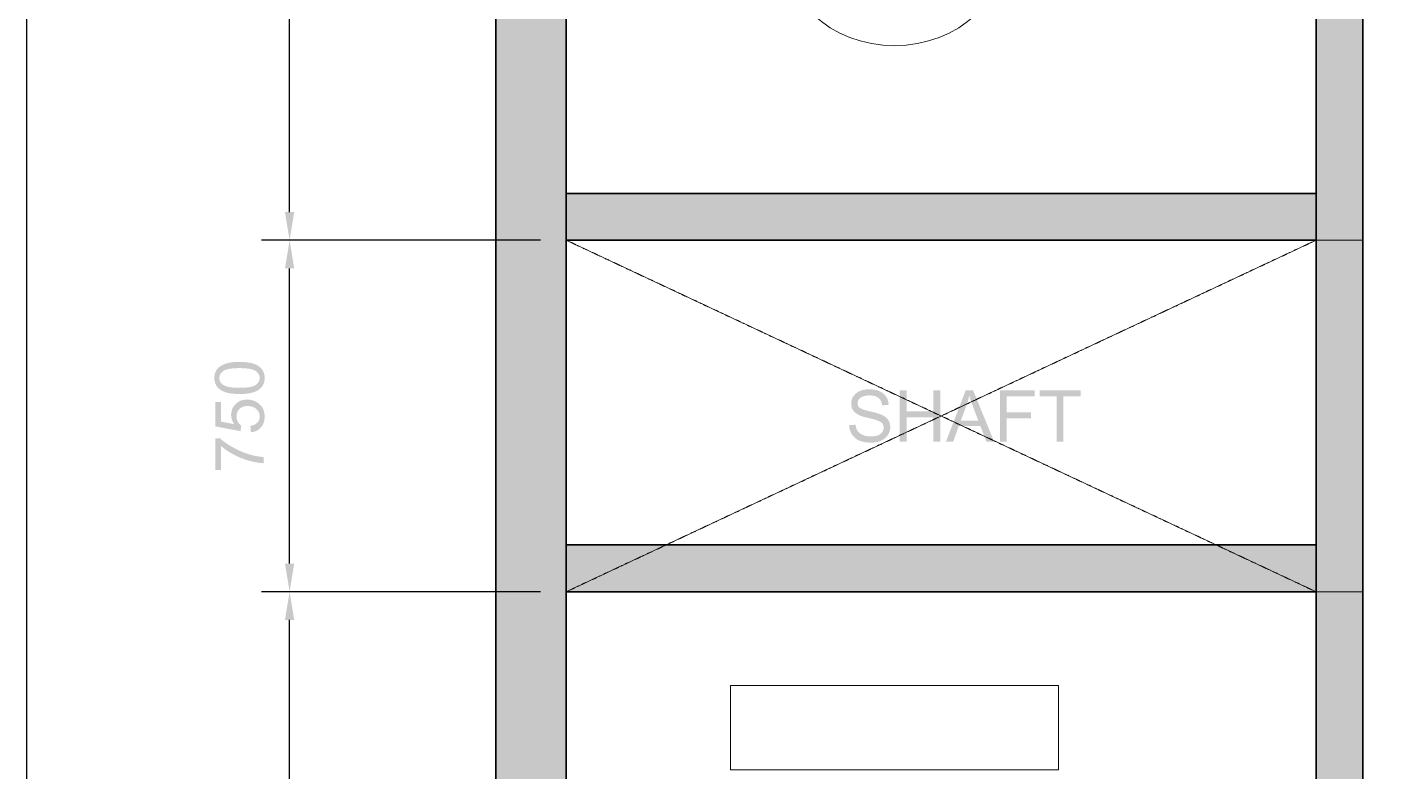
# Model space of a CAD drawing. Header units: millimetres. Extents: x -1336 to 24201, y -1370 to 16142.
# Drawn here: x -1150 to 1729, y 8968 to 10555 of the extents above; entities that cross this region are included whole.
import ezdxf

# ---------------------------------------------------------------- set-up
doc = ezdxf.new("R2010")
doc.units = ezdxf.units.MM
doc.linetypes.add('DASHED', pattern=[1.524, 1.27, -0.254])
for name, color, linetype, lineweight in [('A-ANNO-TEXT', 7, 'Continuous', 13), ('A-DIMS-MM', 7, 'Continuous', 13), ('A-FIXT-SERVICE', 7, 'Continuous', 13), ('A-FLOOR-ZONE', 7, 'Continuous', 13), ('A-WALL-EXIST', 7, 'Continuous', 35)]:
    doc.layers.add(name, color=color, linetype=linetype, lineweight=lineweight)

msp = doc.modelspace()

# ---------------------------------------------------------------- hatches: boundary and pattern name
at = {"layer": 'A-ANNO-TEXT'}
h = msp.add_hatch(color=7, dxfattribs=at)
h.paths.add_polyline_path([(673.5, 9747.7), (673.4, 9749), (673.2, 9750.3), (673, 9751.5), (672.7, 9752.7), (672.4, 9753.8), (672, 9754.9), (671.6, 9755.9), (671.2, 9756.9), (670.7, 9757.9), (670.1, 9758.8), (669.6, 9759.7), (668.9, 9760.6), (668.2, 9761.4), (667.5, 9762.1), (666.8, 9762.8), (665.9, 9763.5), (665.1, 9764.2), (664.2, 9764.8), (663.2, 9765.3), (662.2, 9765.8), (661.2, 9766.3), (660.1, 9766.8), (659, 9767.1), (657.8, 9767.5), (656.6, 9767.8), (655.3, 9768.1), (654, 9768.3), (652.7, 9768.5), (651.3, 9768.6), (649.8, 9768.7), (648.3, 9768.8), (646.8, 9768.8), (645.4, 9768.8), (644.1, 9768.8), (642.7, 9768.7), (641.4, 9768.6), (640.2, 9768.4), (639, 9768.2), (637.8, 9768), (636.6, 9767.8), (635.5, 9767.5), (634.4, 9767.2), (633.3, 9766.8), (632.3, 9766.5), (631.3, 9766), (630.3, 9765.6), (629.4, 9765.1), (628.5, 9764.6), (627.6, 9764.1), (626.8, 9763.5), (626.1, 9762.9), (625.4, 9762.3), (624.8, 9761.6), (624.2, 9760.9), (623.7, 9760.2), (623.2, 9759.5), (622.8, 9758.7), (622.4, 9757.9), (622.1, 9757), (621.9, 9756.2), (621.7, 9755.3), (621.6, 9754.3), (621.5, 9753.4), (621.4, 9752.4), (621.5, 9751.5), (621.5, 9750.7), (621.6, 9749.8), (621.8, 9749.1), (622, 9748.3), (622.2, 9747.6), (622.5, 9746.8), (622.8, 9746.2), (623.2, 9745.5), (623.6, 9744.9), (624, 9744.3), (624.5, 9743.7), (625, 9743.2), (625.6, 9742.7), (626.2, 9742.2), (626.9, 9741.8), (627.6, 9741.3), (628.4, 9740.9), (629.3, 9740.5), (630.2, 9740), (631.3, 9739.6), (632.4, 9739.2), (633.5, 9738.7), (634.8, 9738.3), (636.2, 9737.9), (637.6, 9737.4), (639.1, 9737), (640.6, 9736.6), (642.3, 9736.1), (644, 9735.7), (645.8, 9735.3), (647.7, 9734.8), (651, 9734.1), (654.2, 9733.3), (657.2, 9732.6), (660.1, 9731.8), (662.8, 9731), (665.4, 9730.2), (667.8, 9729.5), (670, 9728.7), (672.1, 9727.8), (674.2, 9726.9), (676.1, 9725.8), (678, 9724.7), (679.8, 9723.4), (681.5, 9722), (683.2, 9720.5), (684.8, 9718.9), (685.5, 9718), (686.2, 9717.2), (686.9, 9716.2), (687.5, 9715.3), (688, 9714.3), (688.5, 9713.3), (689, 9712.2), (689.4, 9711.1), (689.8, 9710), (690.1, 9708.8), (690.3, 9707.6), (690.5, 9706.4), (690.7, 9705.1), (690.8, 9703.8), (690.9, 9702.4), (690.9, 9701.1), (690.9, 9699.3), (690.8, 9697.6), (690.5, 9695.9), (690.2, 9694.3), (689.8, 9692.7), (689.3, 9691.1), (688.8, 9689.6), (688.1, 9688.1), (687.4, 9686.6), (686.5, 9685.2), (685.6, 9683.8), (684.6, 9682.5), (683.5, 9681.2), (682.3, 9679.9), (681, 9678.7), (679.6, 9677.5), (678.2, 9676.4), (676.7, 9675.3), (675.2, 9674.3), (673.6, 9673.4), (671.9, 9672.6), (670.2, 9671.8), (668.4, 9671.1), (666.6, 9670.5), (664.8, 9669.9), (662.8, 9669.4), (660.9, 9669), (658.8, 9668.7), (656.8, 9668.5), (654.6, 9668.3), (652.4, 9668.2), (650.2, 9668.1), (647.3, 9668.2), (644.6, 9668.3), (641.9, 9668.5), (639.3, 9668.8), (636.8, 9669.1), (634.4, 9669.6), (632.1, 9670.1), (629.9, 9670.7), (627.8, 9671.4), (625.8, 9672.2), (623.8, 9673), (622, 9673.9), (620.2, 9675), (618.5, 9676.1), (617, 9677.2), (615.5, 9678.5), (614.1, 9679.8), (612.8, 9681.2), (611.5, 9682.6), (610.4, 9684), (609.3, 9685.6), (608.4, 9687.1), (607.5, 9688.7), (606.7, 9690.4), (606, 9692.1), (605.3, 9693.8), (604.8, 9695.6), (604.3, 9697.5), (603.9, 9699.4), (603.6, 9701.3), (603.4, 9703.3), (603.3, 9705.3), (617.1, 9706.5), (617.2, 9704.9), (617.5, 9703.4), (617.8, 9701.8), (618.1, 9700.4), (618.5, 9699), (619, 9697.6), (619.5, 9696.4), (620.1, 9695.1), (620.8, 9694), (621.5, 9692.8), (622.3, 9691.8), (623.2, 9690.8), (624.1, 9689.8), (625.1, 9688.9), (626.2, 9688.1), (627.3, 9687.3), (628.5, 9686.6), (629.7, 9685.9), (630.9, 9685.2), (632.2, 9684.7), (633.4, 9684.1), (634.8, 9683.6), (636.1, 9683.2), (637.5, 9682.8), (638.9, 9682.4), (640.3, 9682.1), (641.8, 9681.8), (643.3, 9681.6), (644.8, 9681.5), (646.4, 9681.3), (648, 9681.3), (649.6, 9681.3), (651.1, 9681.3), (652.6, 9681.3), (654, 9681.4), (655.4, 9681.6), (656.8, 9681.7), (658.1, 9682), (659.4, 9682.2), (660.6, 9682.5), (661.9, 9682.8), (663, 9683.2), (664.2, 9683.6), (665.3, 9684.1), (666.4, 9684.6), (667.4, 9685.1), (668.4, 9685.7), (669.4, 9686.3), (670.3, 9686.9), (671.1, 9687.6), (671.9, 9688.3), (672.7, 9689), (673.3, 9689.8), (674, 9690.6), (674.5, 9691.4), (675, 9692.2), (675.5, 9693.1), (675.8, 9694), (676.2, 9694.9), (676.4, 9695.8), (676.6, 9696.8), (676.8, 9697.8), (676.9, 9698.9), (676.9, 9699.9), (676.9, 9701), (676.8, 9702.1), (676.6, 9703.1), (676.4, 9704.1), (676.1, 9705.1), (675.8, 9706), (675.4, 9706.9), (674.9, 9707.7), (674.4, 9708.5), (673.8, 9709.3), (673.2, 9710), (672.5, 9710.7), (671.7, 9711.4), (670.9, 9712), (670, 9712.5), (669, 9713.1), (668, 9713.6), (666.9, 9714.1), (665.7, 9714.6), (664.4, 9715.1), (663, 9715.6), (661.6, 9716.1), (660.1, 9716.7), (658.5, 9717.2), (656.8, 9717.7), (655, 9718.2), (653.1, 9718.7), (651.2, 9719.2), (649.2, 9719.7), (647, 9720.2), (644.8, 9720.7), (642.6, 9721.2), (640.3, 9721.7), (638.1, 9722.3), (636, 9722.8), (633.9, 9723.4), (632, 9724), (630.1, 9724.7), (628.3, 9725.3), (626.6, 9726), (625, 9726.8), (623.4, 9727.5), (621.9, 9728.3), (620.6, 9729.1), (619.3, 9729.9), (618, 9730.7), (616.9, 9731.6), (615.8, 9732.5), (614.8, 9733.4), (613.9, 9734.4), (613, 9735.4), (612.2, 9736.4), (611.5, 9737.5), (610.8, 9738.6), (610.2, 9739.7), (609.7, 9740.9), (609.2, 9742.1), (608.8, 9743.3), (608.4, 9744.6), (608.2, 9745.9), (607.9, 9747.2), (607.8, 9748.6), (607.7, 9750), (607.6, 9751.4), (607.7, 9753), (607.8, 9754.6), (608, 9756.2), (608.3, 9757.7), (608.7, 9759.2), (609.1, 9760.7), (609.6, 9762.1), (610.2, 9763.5), (610.9, 9764.8), (611.7, 9766.1), (612.5, 9767.4), (613.5, 9768.6), (614.5, 9769.9), (615.6, 9771), (616.7, 9772.2), (618, 9773.2), (619.3, 9774.3), (620.7, 9775.3), (622.1, 9776.2), (623.6, 9777), (625.2, 9777.8), (626.8, 9778.5), (628.5, 9779.1), (630.2, 9779.7), (632, 9780.2), (633.9, 9780.7), (635.8, 9781), (637.7, 9781.3), (639.8, 9781.6), (641.9, 9781.7), (644, 9781.8), (646.2, 9781.9), (648.5, 9781.8), (650.7, 9781.7), (652.8, 9781.6), (654.9, 9781.3), (657, 9781), (658.9, 9780.7), (660.9, 9780.2), (662.7, 9779.7), (664.5, 9779.2), (666.3, 9778.5), (668, 9777.8), (669.6, 9777), (671.2, 9776.2), (672.8, 9775.3), (674.2, 9774.3), (675.7, 9773.3), (677, 9772.2), (678.3, 9771), (679.5, 9769.8), (680.6, 9768.5), (681.6, 9767.2), (682.5, 9765.8), (683.4, 9764.4), (684.2, 9762.9), (684.9, 9761.3), (685.5, 9759.7), (686, 9758), (686.5, 9756.3), (686.9, 9754.5), (687.1, 9752.7), (687.4, 9750.8), (687.5, 9748.9), (673.5, 9747.7)])
h.paths.add_polyline_path([(797.6, 9670), (782.9, 9670), (782.9, 9721.8), (725.7, 9721.8), (725.7, 9670), (711.2, 9670), (711.2, 9780), (725.7, 9780), (725.7, 9734.8), (782.9, 9734.8), (782.9, 9780), (797.6, 9780), (797.6, 9670)])
h.paths.add_polyline_path([(912.5, 9670), (896.1, 9670), (883.2, 9703.5), (837.2, 9703.5), (825.1, 9670), (809.7, 9670), (852, 9780), (867.6, 9780), (912.5, 9670)])
h.paths.add_polyline_path([(878.7, 9715), (877.9, 9717.2), (877.1, 9719.4), (876.3, 9721.4), (875.5, 9723.5), (874.8, 9725.4), (874.1, 9727.3), (873.4, 9729.2), (872.7, 9730.9), (872.1, 9732.7), (871.4, 9734.3), (870.8, 9735.9), (870.3, 9737.5), (869.7, 9738.9), (869.2, 9740.4), (868.7, 9741.7), (868.2, 9743), (867.7, 9744.3), (867.3, 9745.4), (866.9, 9746.5), (866.5, 9747.6), (866.1, 9748.6), (865.7, 9749.5), (865.4, 9750.4), (865.1, 9751.2), (864.8, 9752), (864.6, 9752.7), (864.3, 9753.3), (864.1, 9753.9), (863.9, 9754.4), (863.8, 9754.9), (863.6, 9755.2), (863.5, 9755.6), (863.1, 9756.8), (862.6, 9758.2), (862.2, 9759.7), (861.7, 9761.2), (861.2, 9762.9), (860.7, 9764.7), (860.2, 9766.5), (859.7, 9768.5), (859.3, 9768.5), (858.8, 9765.8), (858.2, 9763.1), (857.5, 9760.4), (856.8, 9757.8), (856.1, 9755.3), (855.4, 9752.8), (854.5, 9750.3), (853.7, 9748), (841.4, 9715), (878.7, 9715)])
h.paths.add_polyline_path([(998.9, 9766.9), (939.2, 9766.9), (939.2, 9732.9), (990.9, 9732.9), (990.9, 9719.8), (939.2, 9719.8), (939.2, 9670), (924.7, 9670), (924.7, 9780), (998.9, 9780), (998.9, 9766.9)])
h.paths.add_polyline_path([(1096.7, 9766.9), (1060.3, 9766.9), (1060.3, 9670), (1045.7, 9670), (1045.7, 9766.9), (1009.6, 9766.9), (1009.6, 9780), (1096.7, 9780), (1096.7, 9766.9)])
at = {"layer": 'A-DIMS-MM'}
h = msp.add_hatch(color=7, dxfattribs=at)
h.paths.add_polyline_path([(-736.2, 9609.6), (-748.6, 9609.6), (-748.6, 9677.5), (-738.6, 9677.5), (-737.3, 9676.3), (-735.8, 9675), (-734.4, 9673.8), (-732.8, 9672.5), (-731.3, 9671.3), (-729.6, 9670.1), (-727.9, 9668.8), (-726.2, 9667.6), (-724.4, 9666.3), (-722.5, 9665.1), (-720.6, 9663.8), (-718.7, 9662.6), (-716.6, 9661.4), (-714.6, 9660.1), (-712.4, 9658.9), (-710.2, 9657.7), (-705.8, 9655.3), (-701.3, 9653), (-696.8, 9650.9), (-692.3, 9648.9), (-687.7, 9647.1), (-683.1, 9645.4), (-678.5, 9643.9), (-673.9, 9642.5), (-670.5, 9641.5), (-667.1, 9640.7), (-663.6, 9639.9), (-660.1, 9639.3), (-656.4, 9638.7), (-652.7, 9638.2), (-648.9, 9637.8), (-645, 9637.5), (-645, 9624.3), (-646.6, 9624.3), (-648.2, 9624.4), (-649.8, 9624.5), (-651.5, 9624.6), (-653.2, 9624.8), (-655, 9625), (-656.8, 9625.3), (-658.7, 9625.6), (-660.6, 9625.9), (-662.5, 9626.3), (-664.5, 9626.7), (-666.5, 9627.1), (-668.5, 9627.5), (-670.6, 9628), (-672.8, 9628.6), (-674.9, 9629.1), (-679.3, 9630.4), (-683.6, 9631.7), (-687.9, 9633.2), (-692.2, 9634.8), (-696.4, 9636.5), (-700.6, 9638.4), (-704.7, 9640.4), (-708.8, 9642.5), (-710.8, 9643.6), (-712.8, 9644.7), (-714.7, 9645.8), (-716.6, 9646.9), (-718.5, 9648), (-720.3, 9649.2), (-722.1, 9650.3), (-723.8, 9651.5), (-725.5, 9652.6), (-727.1, 9653.8), (-728.8, 9655), (-730.3, 9656.2), (-731.9, 9657.4), (-733.4, 9658.6), (-734.8, 9659.8), (-736.2, 9661), (-736.2, 9609.6)])
h.paths.add_polyline_path([(-672.5, 9690.3), (-673.6, 9703.8), (-672.4, 9704), (-671.3, 9704.3), (-670.1, 9704.5), (-669, 9704.8), (-668, 9705.2), (-666.9, 9705.5), (-665.9, 9705.9), (-665, 9706.3), (-664.1, 9706.8), (-663.2, 9707.3), (-662.4, 9707.8), (-661.6, 9708.3), (-660.8, 9708.9), (-660.1, 9709.5), (-659.4, 9710.1), (-658.8, 9710.8), (-658.2, 9711.5), (-657.6, 9712.2), (-657.1, 9713), (-656.6, 9713.7), (-656.2, 9714.5), (-655.8, 9715.2), (-655.4, 9716), (-655.1, 9716.9), (-654.8, 9717.7), (-654.5, 9718.5), (-654.3, 9719.4), (-654.1, 9720.3), (-654, 9721.2), (-653.9, 9722.1), (-653.8, 9723.1), (-653.8, 9724), (-653.8, 9725.2), (-653.9, 9726.3), (-654.1, 9727.4), (-654.2, 9728.5), (-654.5, 9729.6), (-654.8, 9730.6), (-655.2, 9731.6), (-655.6, 9732.6), (-656, 9733.6), (-656.6, 9734.6), (-657.1, 9735.5), (-657.8, 9736.4), (-658.4, 9737.3), (-659.2, 9738.1), (-660, 9739), (-660.8, 9739.8), (-661.7, 9740.6), (-662.7, 9741.3), (-663.6, 9742), (-664.6, 9742.6), (-665.7, 9743.2), (-666.7, 9743.7), (-667.8, 9744.2), (-669, 9744.6), (-670.2, 9745), (-671.4, 9745.3), (-672.6, 9745.6), (-673.9, 9745.8), (-675.3, 9746), (-676.6, 9746.1), (-678, 9746.2), (-679.5, 9746.2), (-680.8, 9746.2), (-682.1, 9746.1), (-683.4, 9746), (-684.7, 9745.8), (-685.9, 9745.6), (-687.1, 9745.4), (-688.2, 9745.1), (-689.3, 9744.7), (-690.4, 9744.3), (-691.4, 9743.8), (-692.4, 9743.3), (-693.4, 9742.8), (-694.3, 9742.1), (-695.2, 9741.5), (-696, 9740.8), (-696.9, 9740), (-697.6, 9739.3), (-698.3, 9738.4), (-699, 9737.6), (-699.6, 9736.7), (-700.2, 9735.8), (-700.7, 9734.9), (-701.2, 9733.9), (-701.6, 9732.9), (-702, 9731.9), (-702.3, 9730.8), (-702.6, 9729.7), (-702.8, 9728.6), (-703, 9727.4), (-703.1, 9726.3), (-703.2, 9725.1), (-703.2, 9723.8), (-703.2, 9722.3), (-703.1, 9720.8), (-702.8, 9719.3), (-702.5, 9717.9), (-702.1, 9716.5), (-701.6, 9715.2), (-701.1, 9713.8), (-700.4, 9712.6), (-699.7, 9711.4), (-698.9, 9710.2), (-698, 9709.1), (-697.2, 9708.1), (-696.2, 9707.1), (-695.2, 9706.3), (-694.2, 9705.4), (-693.1, 9704.7), (-694.6, 9692.6), (-748.6, 9702.8), (-748.6, 9755), (-736.2, 9755), (-736.2, 9713.1), (-708, 9707.4), (-708.8, 9708.6), (-709.6, 9709.8), (-710.3, 9711), (-710.9, 9712.2), (-711.5, 9713.4), (-712, 9714.6), (-712.5, 9715.9), (-713, 9717.1), (-713.4, 9718.3), (-713.7, 9719.6), (-714, 9720.9), (-714.2, 9722.1), (-714.4, 9723.4), (-714.5, 9724.7), (-714.6, 9726), (-714.6, 9727.3), (-714.6, 9729), (-714.5, 9730.6), (-714.3, 9732.3), (-714, 9733.9), (-713.7, 9735.4), (-713.3, 9737), (-712.8, 9738.5), (-712.2, 9739.9), (-711.6, 9741.4), (-710.9, 9742.8), (-710.1, 9744.1), (-709.3, 9745.5), (-708.3, 9746.8), (-707.3, 9748), (-706.2, 9749.3), (-705.1, 9750.5), (-703.9, 9751.6), (-702.6, 9752.7), (-701.3, 9753.7), (-700, 9754.6), (-698.6, 9755.4), (-697.2, 9756.2), (-695.7, 9756.9), (-694.2, 9757.6), (-692.7, 9758.1), (-691.1, 9758.6), (-689.4, 9759), (-687.7, 9759.3), (-686, 9759.6), (-684.3, 9759.8), (-682.4, 9759.9), (-680.6, 9759.9), (-678.8, 9759.9), (-677.1, 9759.8), (-675.4, 9759.6), (-673.7, 9759.4), (-672.1, 9759.1), (-670.5, 9758.7), (-668.9, 9758.3), (-667.3, 9757.8), (-665.8, 9757.3), (-664.3, 9756.7), (-662.8, 9756), (-661.4, 9755.2), (-660, 9754.4), (-658.6, 9753.6), (-657.3, 9752.6), (-656, 9751.6), (-654.4, 9750.3), (-653, 9749), (-651.6, 9747.6), (-650.4, 9746.1), (-649.2, 9744.6), (-648.2, 9743), (-647.2, 9741.4), (-646.4, 9739.7), (-645.6, 9737.9), (-645, 9736.1), (-644.5, 9734.2), (-644, 9732.3), (-643.7, 9730.3), (-643.4, 9728.3), (-643.3, 9726.2), (-643.2, 9724), (-643.2, 9722.3), (-643.3, 9720.5), (-643.5, 9718.8), (-643.7, 9717.2), (-644, 9715.6), (-644.3, 9714), (-644.7, 9712.5), (-645.2, 9711), (-645.7, 9709.6), (-646.3, 9708.2), (-647, 9706.8), (-647.7, 9705.5), (-648.5, 9704.2), (-649.4, 9703), (-650.3, 9701.8), (-651.2, 9700.6), (-652.3, 9699.5), (-653.3, 9698.5), (-654.4, 9697.5), (-655.6, 9696.6), (-656.8, 9695.7), (-658, 9694.9), (-659.3, 9694.2), (-660.6, 9693.5), (-661.9, 9692.9), (-663.3, 9692.4), (-664.7, 9691.9), (-666.2, 9691.4), (-667.7, 9691.1), (-669.3, 9690.7), (-670.9, 9690.5), (-672.5, 9690.3)])
h.paths.add_polyline_path([(-696.8, 9771.9), (-699.1, 9771.9), (-701.3, 9771.9), (-703.5, 9772), (-705.6, 9772.1), (-707.7, 9772.3), (-709.7, 9772.4), (-711.7, 9772.6), (-713.6, 9772.8), (-715.4, 9773.1), (-717.2, 9773.4), (-719, 9773.7), (-720.6, 9774), (-722.2, 9774.4), (-723.8, 9774.8), (-725.3, 9775.2), (-726.8, 9775.7), (-728.2, 9776.2), (-729.5, 9776.7), (-730.8, 9777.3), (-732.1, 9777.9), (-733.3, 9778.5), (-734.5, 9779.1), (-735.7, 9779.8), (-736.8, 9780.5), (-737.9, 9781.2), (-738.9, 9782), (-739.9, 9782.7), (-740.9, 9783.6), (-741.8, 9784.4), (-742.6, 9785.3), (-743.5, 9786.2), (-744.3, 9787.1), (-745, 9788.1), (-745.7, 9789), (-746.4, 9790.1), (-747, 9791.1), (-747.5, 9792.2), (-748, 9793.3), (-748.5, 9794.5), (-748.9, 9795.6), (-749.3, 9796.8), (-749.6, 9798.1), (-749.8, 9799.3), (-750, 9800.6), (-750.2, 9802), (-750.3, 9803.3), (-750.4, 9804.7), (-750.4, 9806.1), (-750.4, 9808.2), (-750.2, 9810.2), (-750, 9812.2), (-749.6, 9814), (-749.1, 9815.9), (-748.5, 9817.6), (-747.8, 9819.3), (-747, 9820.9), (-746.1, 9822.5), (-745.1, 9824), (-744.1, 9825.4), (-742.9, 9826.8), (-741.6, 9828), (-740.2, 9829.3), (-738.8, 9830.4), (-737.2, 9831.5), (-735.6, 9832.5), (-733.8, 9833.4), (-732, 9834.3), (-730.1, 9835.2), (-728.1, 9836), (-726, 9836.7), (-723.9, 9837.4), (-721.6, 9838), (-720.4, 9838.3), (-719.2, 9838.5), (-717.9, 9838.8), (-716.6, 9839), (-715.2, 9839.2), (-713.8, 9839.4), (-712.3, 9839.6), (-710.8, 9839.8), (-709.2, 9839.9), (-707.6, 9840), (-705.9, 9840.1), (-704.2, 9840.2), (-702.4, 9840.3), (-700.6, 9840.3), (-698.7, 9840.3), (-696.8, 9840.3), (-694.5, 9840.3), (-692.3, 9840.3), (-690.1, 9840.2), (-688, 9840.1), (-685.9, 9840), (-683.9, 9839.8), (-682, 9839.6), (-680.1, 9839.4), (-678.2, 9839.1), (-676.5, 9838.9), (-674.7, 9838.6), (-673.1, 9838.2), (-671.5, 9837.8), (-669.9, 9837.4), (-668.4, 9837), (-667, 9836.6), (-665.6, 9836.1), (-664.2, 9835.5), (-662.9, 9835), (-661.6, 9834.4), (-660.4, 9833.8), (-659.2, 9833.2), (-658, 9832.5), (-656.9, 9831.8), (-655.8, 9831.1), (-654.8, 9830.3), (-653.8, 9829.6), (-652.8, 9828.7), (-651.9, 9827.9), (-651, 9827), (-650.2, 9826.1), (-649.4, 9825.2), (-648.7, 9824.2), (-648, 9823.3), (-647.3, 9822.2), (-646.7, 9821.2), (-646.1, 9820.1), (-645.6, 9819), (-645.2, 9817.8), (-644.8, 9816.7), (-644.4, 9815.4), (-644.1, 9814.2), (-643.8, 9812.9), (-643.6, 9811.6), (-643.4, 9810.3), (-643.3, 9808.9), (-643.2, 9807.5), (-643.2, 9806.1), (-643.3, 9804.2), (-643.4, 9802.4), (-643.6, 9800.6), (-643.9, 9798.9), (-644.3, 9797.3), (-644.7, 9795.6), (-645.3, 9794.1), (-645.9, 9792.6), (-646.7, 9791.1), (-647.5, 9789.7), (-648.4, 9788.3), (-649.3, 9787), (-650.4, 9785.7), (-651.5, 9784.5), (-652.8, 9783.4), (-654.1, 9782.3), (-655.8, 9781), (-657.6, 9779.8), (-659.6, 9778.7), (-661.7, 9777.7), (-663.9, 9776.8), (-666.2, 9775.9), (-668.7, 9775.2), (-671.3, 9774.5), (-674.1, 9773.9), (-676.9, 9773.3), (-679.9, 9772.9), (-683, 9772.5), (-686.3, 9772.2), (-689.6, 9772), (-693.2, 9771.9), (-696.8, 9771.9)])
h.paths.add_polyline_path([(-696.8, 9785.1), (-693.6, 9785.2), (-690.6, 9785.2), (-687.7, 9785.3), (-684.9, 9785.5), (-682.3, 9785.7), (-679.8, 9786), (-677.5, 9786.3), (-675.3, 9786.6), (-673.2, 9787), (-671.2, 9787.5), (-669.4, 9788), (-667.7, 9788.5), (-666.2, 9789.1), (-664.8, 9789.8), (-663.5, 9790.4), (-662.4, 9791.2), (-661.3, 9791.9), (-660.4, 9792.7), (-659.5, 9793.5), (-658.6, 9794.4), (-657.9, 9795.2), (-657.2, 9796.1), (-656.5, 9797), (-655.9, 9797.9), (-655.4, 9798.9), (-655, 9799.9), (-654.6, 9800.8), (-654.3, 9801.8), (-654.1, 9802.9), (-653.9, 9803.9), (-653.8, 9805), (-653.8, 9806.1), (-653.8, 9807.2), (-653.9, 9808.3), (-654.1, 9809.3), (-654.3, 9810.4), (-654.6, 9811.4), (-655, 9812.4), (-655.5, 9813.3), (-656, 9814.3), (-656.5, 9815.2), (-657.2, 9816.1), (-657.9, 9817), (-658.6, 9817.8), (-659.5, 9818.7), (-660.4, 9819.5), (-661.4, 9820.3), (-662.4, 9821), (-663.5, 9821.8), (-664.8, 9822.5), (-666.2, 9823.1), (-667.8, 9823.7), (-669.5, 9824.2), (-671.3, 9824.7), (-673.2, 9825.2), (-675.3, 9825.6), (-677.5, 9825.9), (-679.9, 9826.2), (-682.3, 9826.5), (-685, 9826.7), (-687.7, 9826.9), (-690.6, 9827), (-693.6, 9827.1), (-696.8, 9827.1), (-700, 9827.1), (-703, 9827), (-705.9, 9826.9), (-708.7, 9826.7), (-711.3, 9826.5), (-713.8, 9826.2), (-716.1, 9825.9), (-718.4, 9825.6), (-720.4, 9825.2), (-722.4, 9824.7), (-724.2, 9824.2), (-725.9, 9823.7), (-727.4, 9823.1), (-728.8, 9822.5), (-730.1, 9821.8), (-731.2, 9821), (-732.3, 9820.3), (-733.2, 9819.5), (-734.1, 9818.7), (-735, 9817.8), (-735.7, 9817), (-736.4, 9816.1), (-737.1, 9815.2), (-737.6, 9814.3), (-738.1, 9813.3), (-738.6, 9812.3), (-738.9, 9811.3), (-739.2, 9810.3), (-739.5, 9809.3), (-739.6, 9808.2), (-739.7, 9807.1), (-739.8, 9806), (-739.7, 9804.9), (-739.6, 9803.8), (-739.5, 9802.8), (-739.3, 9801.8), (-739, 9800.8), (-738.7, 9799.8), (-738.3, 9798.9), (-737.9, 9798), (-737.4, 9797.1), (-736.8, 9796.3), (-736.2, 9795.5), (-735.5, 9794.7), (-734.8, 9793.9), (-734, 9793.2), (-733.1, 9792.5), (-732.2, 9791.8), (-731, 9791), (-729.6, 9790.2), (-728.1, 9789.5), (-726.4, 9788.9), (-724.7, 9788.3), (-722.8, 9787.7), (-720.7, 9787.2), (-718.6, 9786.8), (-716.3, 9786.4), (-713.9, 9786.1), (-711.4, 9785.8), (-708.7, 9785.5), (-705.9, 9785.4), (-703, 9785.2), (-700, 9785.2), (-696.8, 9785.1)])
at = {"layer": 'A-WALL-EXIST'}
h = msp.add_hatch(color=8, dxfattribs=at)
h.dxf.hatch_style = 1
h.paths.add_polyline_path([(-150, 5500), (0, 5500), (0, 14200), (-150, 14200)])
h = msp.add_hatch(color=8, dxfattribs=at)
h.dxf.hatch_style = 1
h.paths.add_polyline_path([(1599, 5500), (1699, 5500), (1699, 13000), (1599, 13000)])
h = msp.add_hatch(color=8, dxfattribs=at)
h.dxf.hatch_style = 1
h.paths.add_polyline_path([(0, 10100), (1599, 10100), (1599, 10200), (0, 10200)])
h = msp.add_hatch(color=8, dxfattribs=at)
h.dxf.hatch_style = 1
h.paths.add_polyline_path([(0, 9350), (1599, 9350), (1599, 9450), (0, 9450)])

# ---------------------------------------------------------------- linework, layer by layer
at = {"color": 7}
for p, q in [((-1150, 60), (-1150, 14140)), ((-590, 10160), (-590, 12040)), ((-55, 10100), (-650, 10100)), ((-55, 10100), (-650, 10100)), ((-590, 9410), (-590, 10040)), ((-55, 9350), (-650, 9350)), ((-55, 9350), (-650, 9350)), ((-590, 7510), (-590, 9290))]:
    msp.add_line(p, q, dxfattribs=at)
at = {"color": 0, "linetype": 'ByBlock'}
for points in [[(-580.1, 10160), (-590, 10100), (-599.9, 10160)], [(-599.9, 10040), (-590, 10100), (-580.1, 10040)], [(-580.1, 9410), (-590, 9350), (-599.9, 9410)], [(-599.9, 9290), (-590, 9350), (-580.1, 9290)]]:
    msp.add_solid(points, dxfattribs=at)
at = {"layer": 'A-FIXT-SERVICE', "linetype": 'DASHED'}
for p, q in [((0, 9350), (1599, 10100)), ((1599, 9350), (0, 10100))]:
    msp.add_line(p, q, dxfattribs=at)
at = {"layer": 'A-FIXT-SERVICE'}
msp.add_lwpolyline([(350, 8970), (1050, 8970), (1050, 9150), (350, 9150)], close=True, dxfattribs=at)
msp.add_ellipse((700, 10740), major_axis=(245, 0), ratio=0.918367, dxfattribs=at)
at = {"layer": 'A-FLOOR-ZONE'}
for points in [[(0, 0), (6450, 0), (6450, 4999), (8800, 4999), (8800, 14200), (0, 14200)], [(8800, 8600), (8800, 14200), (1699, 14200), (1699, 8600), (8800, 8600)], [(0, 10100), (1699, 10100), (1699, 12100), (0, 12100)], [(0, 9350), (1699, 9350), (1699, 10100), (0, 10100)], [(0, 7450), (1699, 7450), (1699, 9350), (0, 9350)]]:
    msp.add_lwpolyline(points, close=True, dxfattribs=at)
at = {"layer": 'A-WALL-EXIST'}
for points in [[(-150, 5500), (0, 5500), (0, 14200), (-150, 14200)], [(1599, 5500), (1699, 5500), (1699, 13000), (1599, 13000)], [(0, 10100), (1599, 10100), (1599, 10200), (0, 10200)], [(0, 9350), (1599, 9350), (1599, 9450), (0, 9450)]]:
    msp.add_lwpolyline(points, close=True, dxfattribs=at)
at = {"layer": 'Defpoints'}
for p in [(-590, 10100), (0, 10100), (0, 10100), (-590, 9350), (0, 9350), (0, 9350)]:
    msp.add_point(p, dxfattribs=at)

doc.saveas('drawing.dxf')
